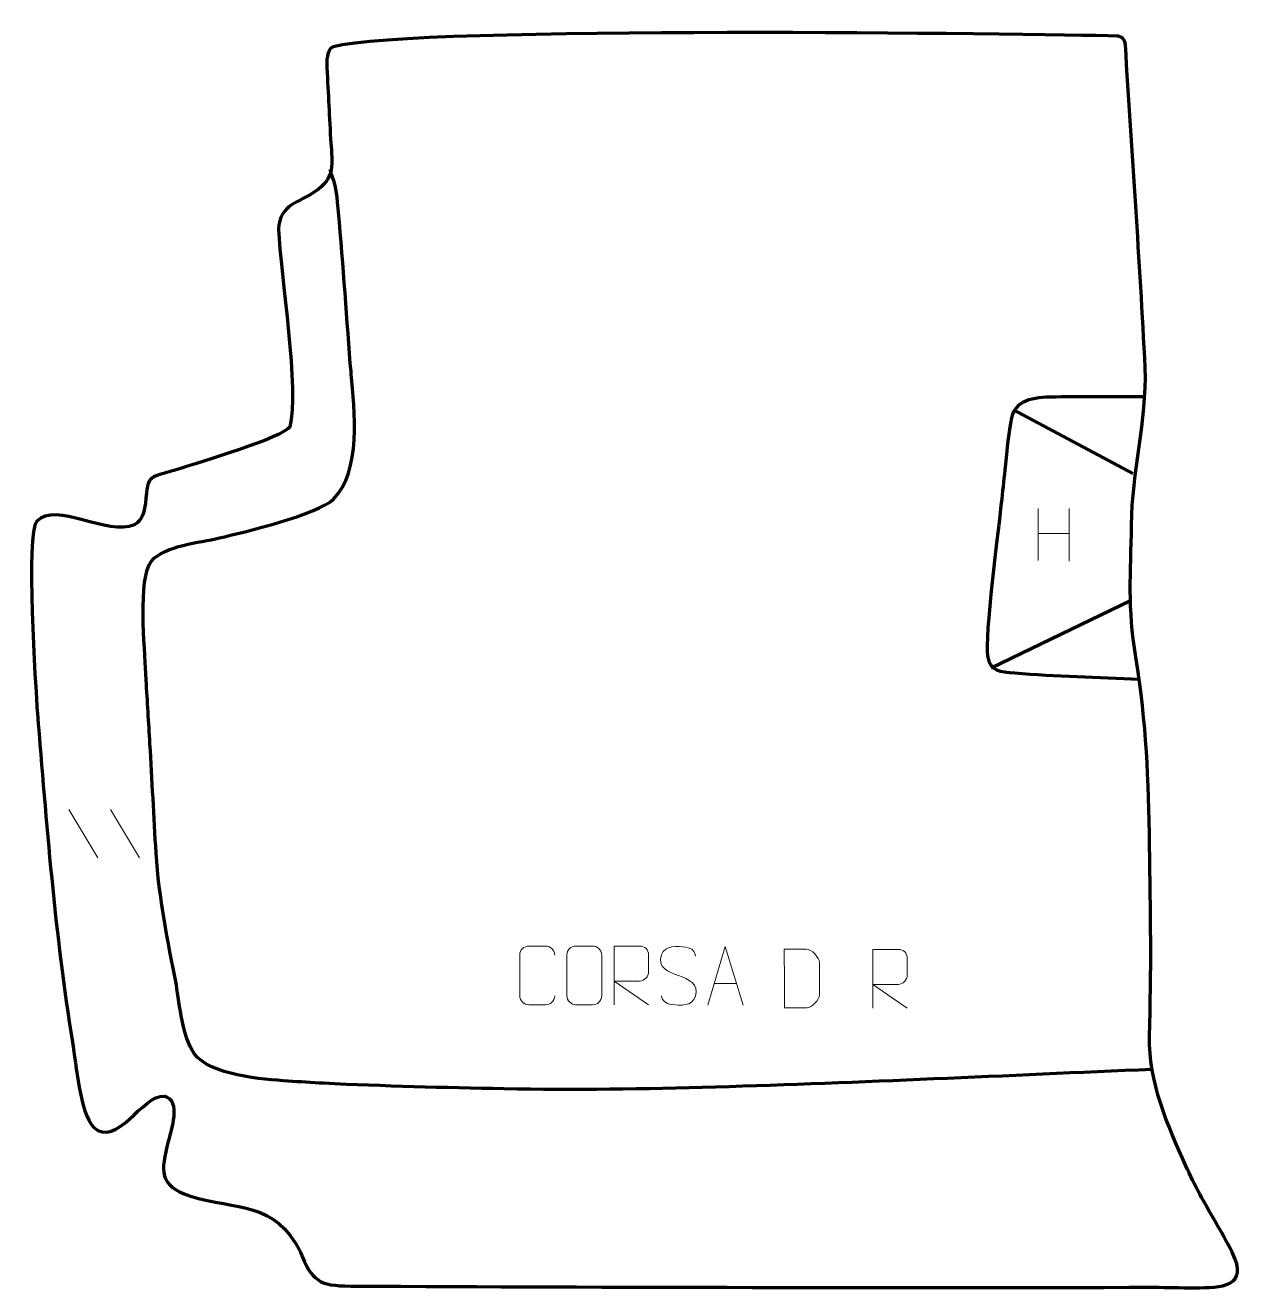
# Model space of a CAD drawing. Header units: millimetres. Extents: x 1609 to 2129, y -135 to 401.
import ezdxf

# ---------------------------------------------------------------- set-up
doc = ezdxf.new("R2010")
doc.units = ezdxf.units.MM
doc.header["$MEASUREMENT"] = 0
doc.layers.add('layer 1', color=7, linetype='Continuous', plot=False)
doc.layers.add('layer 2', color=7, linetype='Continuous')
doc.layers.add('layer 3', color=7, linetype='Continuous')

msp = doc.modelspace()

# ---------------------------------------------------------------- linework, layer by layer
at = {"layer": 'layer 1', "color": 250, "lineweight": 9}
for points, knots in [([(1833.8783, -11.1605), (1833.7385, -13.4839), (1832.0613, -14.9635), (1829.9136, -14.9743), (1829.9136, -14.9743), (1827.5817, -14.9739), (1825.2498, -14.9739), (1822.9183, -14.9743), (1822.9183, -14.9743), (1820.9933, -15.0797), (1819.0212, -13.1952), (1819.0324, -11.1779), (1819.0324, -11.1779), (1819.0328, -5.4078), (1819.0328, 0.3619), (1819.0324, 6.1312), (1819.0324, 6.1312), (1819.0366, 8.2693), (1820.7833, 9.9885), (1822.9357, 9.975), (1822.9357, 9.975), (1825.2614, 9.975), (1827.5875, 9.975), (1829.9136, 9.975), (1829.9136, 9.975), (1831.8602, 10.0105), (1833.8516, 8.519), (1833.8783, 6.0814)], [0, 0, 0, 0, 0.125, 0.125, 0.125, 0.125, 0.25, 0.25, 0.25, 0.25, 0.375, 0.375, 0.375, 0.375, 0.5, 0.5, 0.5, 0.5, 0.625, 0.625, 0.625, 0.625, 0.75, 0.75, 0.75, 0.75, 1, 1, 1, 1]), ([(1842.9357, 9.975), (1845.2614, 9.975), (1847.5875, 9.975), (1849.9136, 9.975), (1849.9136, 9.975), (1851.8602, 10.0106), (1853.8516, 8.519), (1853.8783, 6.0814), (1853.8783, 6.0814), (1853.8779, 0.3345), (1853.8779, -5.4128), (1853.8783, -11.1605), (1853.8783, -11.1605), (1853.7385, -13.4839), (1852.0613, -14.9635), (1849.9136, -14.9743), (1849.9136, -14.9743), (1847.5817, -14.9739), (1845.2498, -14.9739), (1842.9183, -14.9743), (1842.9183, -14.9743), (1840.9933, -15.0797), (1839.0212, -13.1952), (1839.0324, -11.1779), (1839.0324, -11.1779), (1839.0327, -5.4078), (1839.0327, 0.3619), (1839.0324, 6.1312), (1839.0324, 6.1312), (1839.0366, 8.2693), (1840.7833, 9.9885), (1842.9357, 9.975)], [0, 0, 0, 0, 0.11111111, 0.11111111, 0.11111111, 0.11111111, 0.22222222, 0.22222222, 0.22222222, 0.22222222, 0.33333333, 0.33333333, 0.33333333, 0.33333333, 0.44444444, 0.44444444, 0.44444444, 0.44444444, 0.55555556, 0.55555556, 0.55555556, 0.55555556, 0.66666667, 0.66666667, 0.66666667, 0.66666667, 0.77777778, 0.77777778, 0.77777778, 0.77777778, 1, 1, 1, 1]), ([(1859.1233, -14.9782), (1859.1233, -14.9782), (1859.1233, 9.9753), (1859.1233, 9.9753), (1859.1233, 9.9753), (1862.7181, 9.9753), (1866.3136, 9.9753), (1869.9088, 9.9753), (1869.9088, 9.9753), (1872.2341, 9.9376), (1873.7914, 8.4476), (1873.7873, 6.0812), (1873.7873, 6.0812), (1873.7869, 4.0457), (1873.7869, 0.9863), (1873.7873, -1.0497), (1873.7873, -1.0497), (1873.7808, -2.9252), (1871.9685, -4.867), (1869.959, -4.8861), (1869.959, -4.8861), (1869.959, -4.8861), (1859.1233, -4.8861), (1859.1233, -4.8861), (1859.1233, -4.8861), (1859.1233, -4.8861), (1873.778, -14.9782), (1873.778, -14.9782)], [0, 0, 0, 0, 0.125, 0.125, 0.125, 0.125, 0.25, 0.25, 0.25, 0.25, 0.375, 0.375, 0.375, 0.375, 0.5, 0.5, 0.5, 0.5, 0.625, 0.625, 0.625, 0.625, 0.75, 0.75, 0.75, 0.75, 1, 1, 1, 1]), ([(1886.4554, -2.5014), (1882.2071, -1.031), (1877.299, 0.7648), (1879.3041, 6.2851), (1879.3041, 6.2851), (1880.8076, 10.425), (1886.0212, 10.0365), (1889.6248, 9.4354), (1889.6248, 9.4354), (1892.4854, 8.9582), (1893.3501, 7.745), (1893.6607, 5.6609)], [0, 0, 0, 0, 0.25, 0.25, 0.25, 0.25, 0.5, 0.5, 0.5, 0.5, 1, 1, 1, 1]), ([(1898.9795, -15.152), (1898.9795, -15.152), (1906.3505, 9.8015), (1906.3505, 9.8015), (1906.3505, 9.8015), (1906.3505, 9.8015), (1913.9204, -15.152), (1913.9204, -15.152)], [0, 0, 0, 0, 0.33333333, 0.33333333, 0.33333333, 0.33333333, 1, 1, 1, 1]), ([(1931.4866, -16.2253), (1933.8184, -16.2249), (1938.7686, -16.2489), (1941.1001, -16.2492), (1941.1001, -16.2492), (1943.0251, -16.3546), (1946.3437, -12.813), (1946.3325, -10.7957), (1946.3325, -10.7957), (1946.3321, -5.0256), (1946.3321, -2.8559), (1946.3325, 2.9134), (1946.3325, 2.9134), (1946.3282, 5.0515), (1942.9537, 8.7116), (1940.8013, 8.6981), (1940.8013, 8.6981), (1938.4756, 8.6981), (1933.7513, 8.6981), (1931.4252, 8.6981), (1931.4252, 8.6981), (1931.4256, 2.9512), (1931.4869, -10.478), (1931.4866, -16.2253)], [0, 0, 0, 0, 0.14285714, 0.14285714, 0.14285714, 0.14285714, 0.28571429, 0.28571429, 0.28571429, 0.28571429, 0.42857143, 0.42857143, 0.42857143, 0.42857143, 0.57142857, 0.57142857, 0.57142857, 0.57142857, 0.71428571, 0.71428571, 0.71428571, 0.71428571, 1, 1, 1, 1]), ([(1969.0002, -16.4179), (1969.0002, -16.4179), (1969.0002, 8.5356), (1969.0002, 8.5356), (1969.0002, 8.5356), (1972.595, 8.5356), (1976.1905, 8.5356), (1979.7857, 8.5356), (1979.7857, 8.5356), (1982.111, 8.4979), (1983.6683, 7.0079), (1983.6642, 4.6415), (1983.6642, 4.6415), (1983.6638, 2.606), (1983.6638, -0.4534), (1983.6642, -2.4894), (1983.6642, -2.4894), (1983.6577, -4.3649), (1981.8454, -6.3067), (1979.8359, -6.3258), (1979.8359, -6.3258), (1979.8359, -6.3258), (1969.0002, -6.3258), (1969.0002, -6.3258), (1969.0002, -6.3258), (1969.0002, -6.3258), (1983.6549, -16.4179), (1983.6549, -16.4179)], [0, 0, 0, 0, 0.125, 0.125, 0.125, 0.125, 0.25, 0.25, 0.25, 0.25, 0.375, 0.375, 0.375, 0.375, 0.5, 0.5, 0.5, 0.5, 0.625, 0.625, 0.625, 0.625, 0.75, 0.75, 0.75, 0.75, 1, 1, 1, 1]), ([(1886.4554, -2.5015), (1890.474, -4.1482), (1895.5035, -6.0365), (1893.6695, -11.3968), (1893.6695, -11.3968), (1892.2097, -15.6632), (1887.2989, -15.4065), (1883.5728, -14.8518), (1883.5728, -14.8518), (1880.8228, -14.442), (1879.6019, -13.2285), (1879.2239, -11.1163)], [0, 0, 0, 0, 0.25, 0.25, 0.25, 0.25, 0.5, 0.5, 0.5, 0.5, 1, 1, 1, 1])]:
    msp.add_open_spline(points, degree=3, knots=knots, dxfattribs=at)
msp.add_open_spline([(1901.7021, -5.9026), (1901.7021, -5.9026), (1911.1978, -5.9026), (1911.1978, -5.9026)], degree=3, dxfattribs=at)
at = {"layer": 'layer 2', "color": 142, "lineweight": 158}
for points, knots in [([(2087.6845, -42.4462), (2025.8626, -45.0353), (1964.0667, -48.1261), (1902.215, -49.9644), (1902.215, -49.9644), (1872.2284, -50.8497), (1842.3259, -51.229), (1812.3278, -50.666), (1812.3278, -50.666), (1786.7584, -50.1698), (1761.2236, -49.5904), (1735.6778, -48.3167), (1735.6778, -48.3167), (1730.67, -48.0418), (1725.6697, -47.7294), (1720.6661, -47.3869), (1720.6661, -47.3869), (1710.0258, -46.6388), (1687.3179, -45.0203), (1680.7574, -35.6538), (1680.7574, -35.6538), (1675.6594, -28.3753), (1674.5963, -15.259), (1673.1459, -6.4908), (1673.1459, -6.4908), (1669.4878, 12.3809), (1665.8056, 30.181), (1664.5385, 49.4586), (1664.5385, 49.4586), (1663.5884, 64.9264), (1662.8642, 80.4671), (1661.9363, 95.9611), (1661.9363, 95.9611), (1661.3985, 104.9228), (1660.8608, 113.8845), (1660.3231, 122.8462), (1660.3231, 122.8462), (1660.3231, 122.8462), (1660.1439, 125.8334), (1660.1439, 125.8334), (1660.1439, 125.8334), (1659.8124, 136.0028), (1656.7443, 166.0206), (1662.529, 173.416), (1662.529, 173.416), (1668.7238, 180.2147), (1682.6886, 181.1719), (1691.4816, 183.2272), (1691.4816, 183.2272), (1701.6937, 185.6142), (1733.1892, 193.1638), (1739.8939, 199.735), (1739.8939, 199.735), (1751.6716, 211.278), (1748.9271, 237.6704), (1747.4719, 252.7639), (1747.4719, 252.7639), (1747.3274, 254.2706), (1747.1911, 255.7746), (1747.0581, 257.2823), (1747.0581, 257.2823), (1745.2599, 280.023), (1743.8428, 303.1931), (1741.6542, 325.8385), (1741.6542, 325.8385), (1741.0743, 331.7409), (1740.3736, 334.1606), (1738.4613, 339.6829)], [0, 0, 0, 0, 0.05555556, 0.05555556, 0.05555556, 0.05555556, 0.11111111, 0.11111111, 0.11111111, 0.11111111, 0.16666667, 0.16666667, 0.16666667, 0.16666667, 0.22222222, 0.22222222, 0.22222222, 0.22222222, 0.27777778, 0.27777778, 0.27777778, 0.27777778, 0.33333333, 0.33333333, 0.33333333, 0.33333333, 0.38888889, 0.38888889, 0.38888889, 0.38888889, 0.44444444, 0.44444444, 0.44444444, 0.44444444, 0.5, 0.5, 0.5, 0.5, 0.55555556, 0.55555556, 0.55555556, 0.55555556, 0.61111111, 0.61111111, 0.61111111, 0.61111111, 0.66666667, 0.66666667, 0.66666667, 0.66666667, 0.72222222, 0.72222222, 0.72222222, 0.72222222, 0.77777778, 0.77777778, 0.77777778, 0.77777778, 0.83333333, 0.83333333, 0.83333333, 0.83333333, 0.88888889, 0.88888889, 0.88888889, 0.88888889, 1, 1, 1, 1]), ([(2084.5426, 243.1845), (2071.9281, 243.0404), (2059.4391, 243.1508), (2046.867, 243.0819), (2046.867, 243.0819), (2039.6027, 243.0421), (2029.7641, 242.7618), (2027.9041, 234.2771), (2027.9041, 234.2771), (2026.6519, 228.565), (2025.8317, 218.2068), (2025.1415, 212.0545), (2025.1415, 212.0545), (2024.6185, 207.3917), (2024.1337, 202.7263), (2023.6215, 198.0627), (2023.6215, 198.0627), (2022.3959, 187.1061), (2016.4628, 140.9035), (2017.7596, 133.2015), (2017.7596, 133.2015), (2018.9061, 126.3922), (2022.8861, 126.4905), (2029.4222, 125.9488), (2029.4222, 125.9488), (2046.5773, 124.5268), (2064.8944, 124.0728), (2082.1491, 123.3189)], [0, 0, 0, 0, 0.125, 0.125, 0.125, 0.125, 0.25, 0.25, 0.25, 0.25, 0.375, 0.375, 0.375, 0.375, 0.5, 0.5, 0.5, 0.5, 0.625, 0.625, 0.625, 0.625, 0.75, 0.75, 0.75, 0.75, 1, 1, 1, 1])]:
    msp.add_open_spline(points, degree=3, knots=knots, dxfattribs=at)
for points in [[(2028.8673, 237.6452), (2028.8673, 237.6452), (2079.5118, 210.6327), (2079.5118, 210.6327)], [(2078.4847, 156.5228), (2078.4847, 156.5228), (2019.3181, 127.9502), (2019.3181, 127.9502)]]:
    msp.add_open_spline(points, degree=3, dxfattribs=at)
at = {"layer": 'layer 3', "color": 242, "lineweight": 158}
msp.add_open_spline([(2076.3167, 392.6533), (2079.278, 346.9254), (2082.381, 301.1817), (2084.7654, 255.477), (2084.7654, 255.477), (2085.526, 232.6954), (2079.0324, 211.5181), (2078.943, 188.6824), (2078.943, 188.6824), (2078.5758, 167.7903), (2077.2959, 153.8021), (2080.7461, 132.6475), (2080.7461, 132.6475), (2085.4186, 103.6826), (2086.1445, 81.4494), (2086.5956, 52.3388), (2086.5956, 52.3388), (2087.0794, 24.9537), (2087.4087, -0.8667), (2086.5599, -28.3001), (2086.5599, -28.3001), (2086.2174, -47.8251), (2094.1542, -65.8563), (2101.9984, -83.3497), (2101.9984, -83.3497), (2105.6755, -91.5499), (2109.9271, -99.171), (2114.4367, -106.9275), (2114.4367, -106.9275), (2116.9627, -111.2589), (2119.4225, -115.5823), (2121.7047, -120.0511), (2121.7047, -120.0511), (2129.1693, -134.8918), (2117.0598, -135.0885), (2105.6571, -135.1174), (2105.6571, -135.1174), (2099.9376, -135.1319), (2094.228, -134.9513), (2088.5112, -134.9307), (2088.5112, -134.9307), (1974.7954, -135.1043), (1860.9308, -135.0202), (1747.2187, -134.4125), (1747.2187, -134.4125), (1733.4497, -134.3389), (1730.7411, -132.0535), (1725.8508, -119.973), (1725.8508, -119.973), (1714.6888, -97.9307), (1699.3087, -102.4203), (1678.7544, -96.145), (1678.7544, -96.145), (1665.6117, -91.7071), (1666.5365, -85.5302), (1669.6786, -73.0858), (1669.6786, -73.0858), (1670.8202, -68.5643), (1675.3617, -55.4227), (1668.0749, -53.7921), (1668.0749, -53.7921), (1658.5926, -53.1365), (1647.8751, -76.102), (1637.9421, -66.9662), (1637.9421, -66.9662), (1632.1552, -60.6223), (1630.573, -40.1411), (1629.0135, -30.8142), (1629.0135, -30.8142), (1621.5567, 14.7528), (1617.885, 62.5902), (1614.0971, 108.6758), (1614.0971, 108.6758), (1613.3666, 120.1117), (1608.9506, 185.0074), (1613.8637, 190.3458), (1613.8637, 190.3458), (1621.7992, 198.9681), (1644.0643, 183.742), (1655.3251, 188.8404), (1655.3251, 188.8404), (1658.7912, 190.8072), (1659.4592, 194.2863), (1659.9885, 197.8835), (1659.9885, 197.8835), (1661.1158, 211.2837), (1661.4565, 208.3612), (1674.966, 212.7859), (1674.966, 212.7859), (1682.0508, 215.0847), (1719.0455, 225.9315), (1721.3259, 230.4876), (1721.3259, 230.4876), (1725.6061, 244.8511), (1717.2706, 295.7629), (1716.5969, 314.2444), (1716.5969, 314.2444), (1716.9313, 325.342), (1725.433, 325.2105), (1733.3958, 331.1946), (1733.3958, 331.1946), (1741.0869, 336.9746), (1739.1477, 343.7829), (1738.6685, 352.6197), (1738.6685, 352.6197), (1738.037, 364.4395), (1737.5834, 373.2403), (1737.0297, 385.0667), (1737.0297, 385.0667), (1736.9707, 386.3282), (1737.5957, 391.2362), (1739.699, 391.78), (1739.699, 391.78), (1775.0897, 400.9316), (2039.7847, 397.1675), (2072.7119, 396.3448), (2072.7119, 396.3448), (2074.8426, 396.2916), (2076.1764, 394.8211), (2076.3167, 392.6533)], degree=3, knots=[0, 0, 0, 0, 0.03225806, 0.03225806, 0.03225806, 0.03225806, 0.06451613, 0.06451613, 0.06451613, 0.06451613, 0.09677419, 0.09677419, 0.09677419, 0.09677419, 0.12903226, 0.12903226, 0.12903226, 0.12903226, 0.16129032, 0.16129032, 0.16129032, 0.16129032, 0.19354839, 0.19354839, 0.19354839, 0.19354839, 0.22580645, 0.22580645, 0.22580645, 0.22580645, 0.25806452, 0.25806452, 0.25806452, 0.25806452, 0.29032258, 0.29032258, 0.29032258, 0.29032258, 0.32258065, 0.32258065, 0.32258065, 0.32258065, 0.35483871, 0.35483871, 0.35483871, 0.35483871, 0.38709677, 0.38709677, 0.38709677, 0.38709677, 0.41935484, 0.41935484, 0.41935484, 0.41935484, 0.4516129, 0.4516129, 0.4516129, 0.4516129, 0.48387097, 0.48387097, 0.48387097, 0.48387097, 0.51612903, 0.51612903, 0.51612903, 0.51612903, 0.5483871, 0.5483871, 0.5483871, 0.5483871, 0.58064516, 0.58064516, 0.58064516, 0.58064516, 0.61290323, 0.61290323, 0.61290323, 0.61290323, 0.64516129, 0.64516129, 0.64516129, 0.64516129, 0.67741935, 0.67741935, 0.67741935, 0.67741935, 0.70967742, 0.70967742, 0.70967742, 0.70967742, 0.74193548, 0.74193548, 0.74193548, 0.74193548, 0.77419355, 0.77419355, 0.77419355, 0.77419355, 0.80645161, 0.80645161, 0.80645161, 0.80645161, 0.83870968, 0.83870968, 0.83870968, 0.83870968, 0.87096774, 0.87096774, 0.87096774, 0.87096774, 0.90322581, 0.90322581, 0.90322581, 0.90322581, 0.93548387, 0.93548387, 0.93548387, 0.93548387, 1, 1, 1, 1], dxfattribs=at)
at = {"layer": 'layer 3', "color": 250, "lineweight": 9}
for points in [[(2039.2873, 195.7934), (2039.2873, 195.7934), (2039.2873, 173.6007), (2039.2873, 173.6007)], [(2052.403, 195.7934), (2052.403, 195.7934), (2052.403, 173.4431), (2052.403, 173.4431)], [(2039.3048, 185.151), (2039.3048, 185.151), (2052.403, 185.151), (2052.403, 185.151)], [(1627.4499, 67.8943), (1627.4499, 67.8943), (1639.8142, 47.35), (1639.8142, 47.35)], [(1645.1798, 67.8943), (1645.1798, 67.8943), (1657.5441, 47.35), (1657.5441, 47.35)]]:
    msp.add_open_spline(points, degree=3, dxfattribs=at)

doc.saveas('drawing.dxf')
